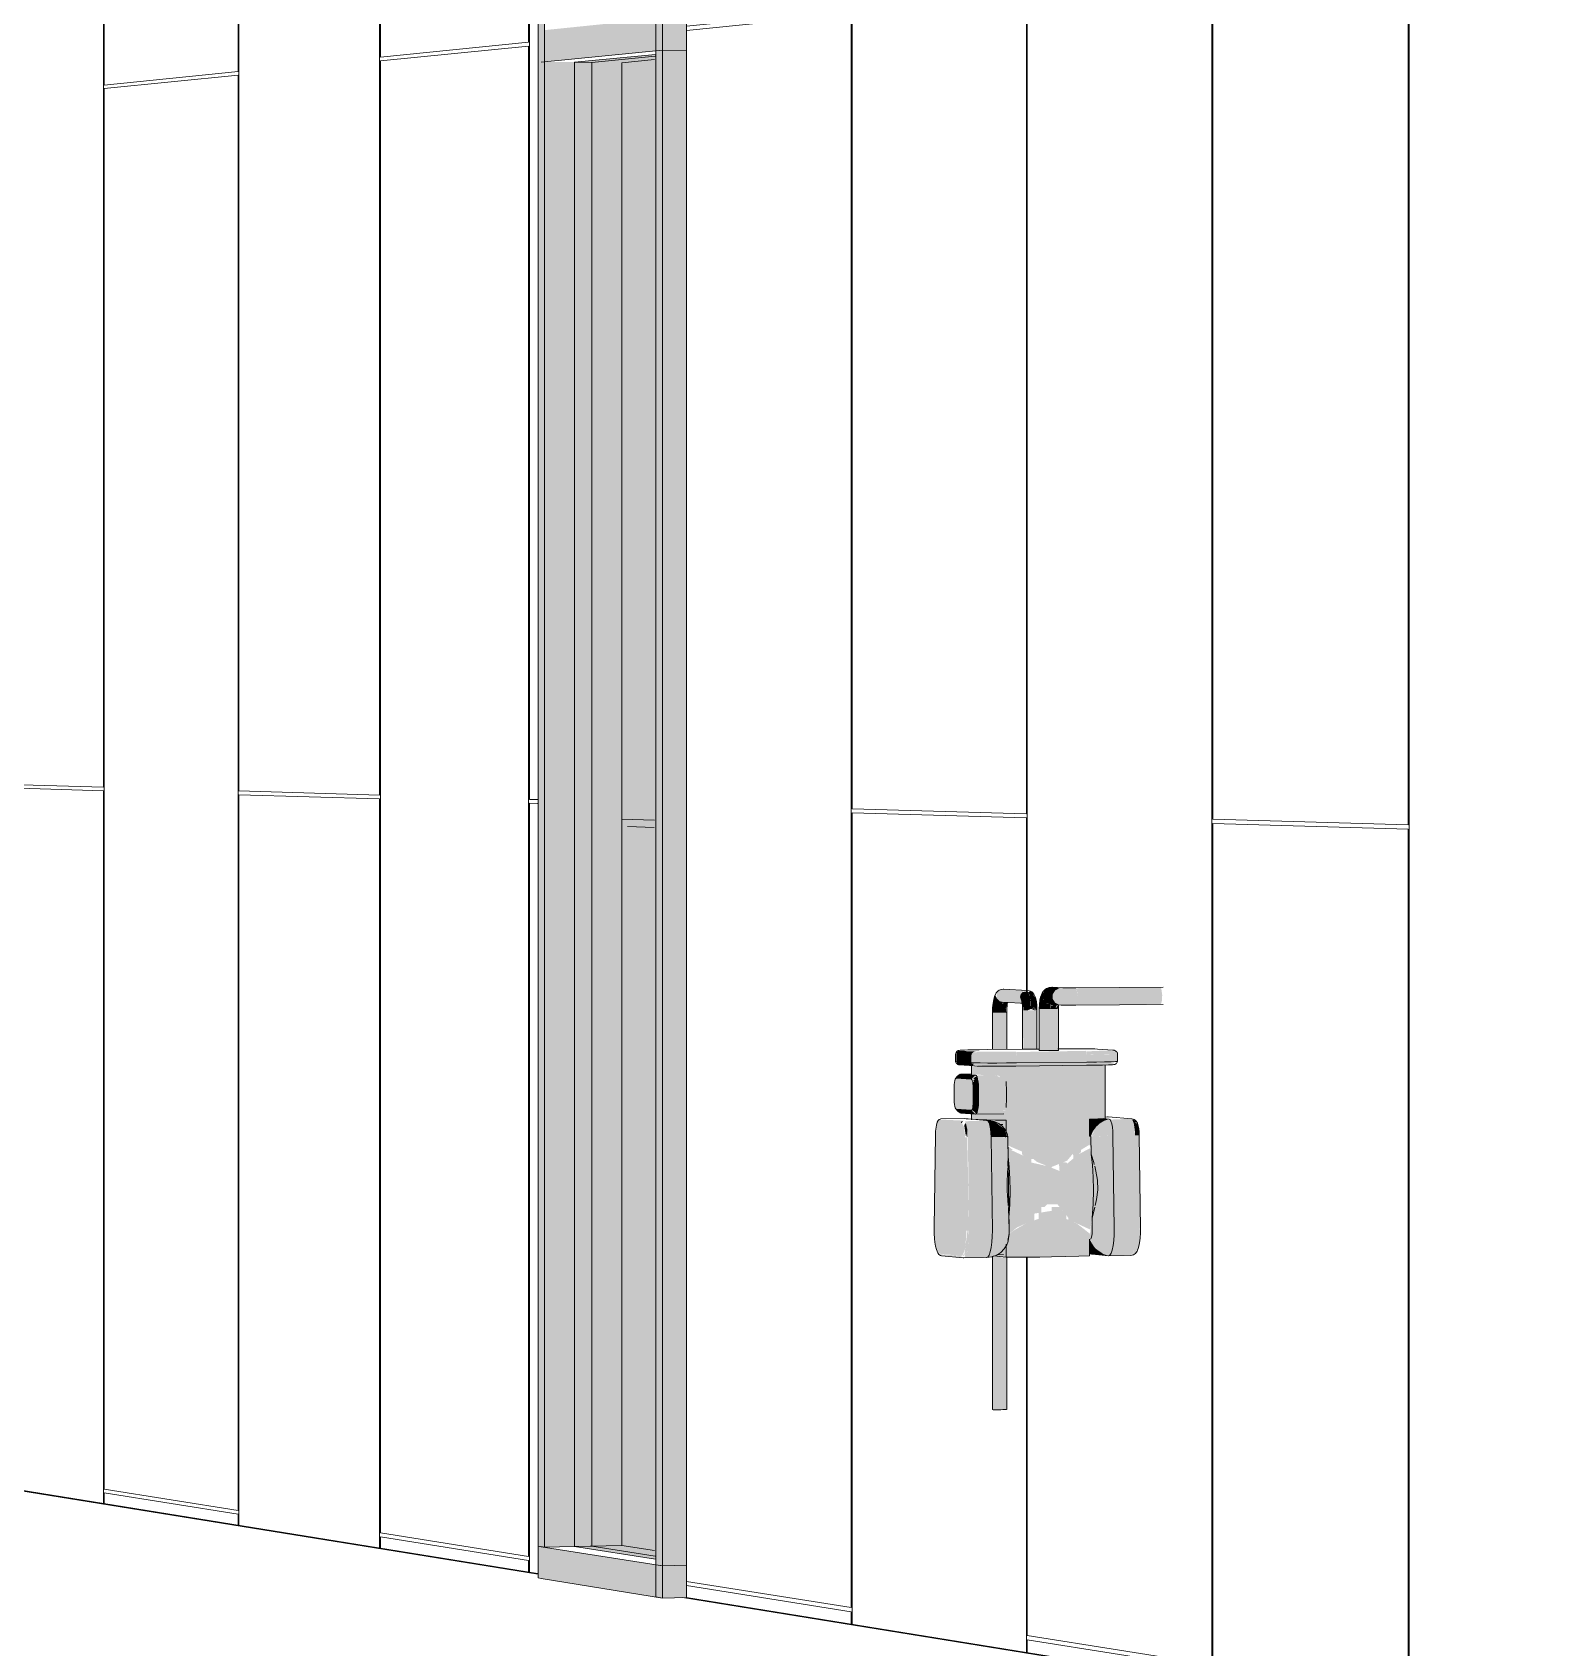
# Model space of a CAD drawing. Header units: inches. Extents: x -2804 to 58974, y -36095 to 66.
# Drawn here: x -2804.2335 to -2804.1557, y 59.9476 to 60.0308 of the extents above; entities that cross this region are included whole.
import ezdxf

# ---------------------------------------------------------------- set-up
doc = ezdxf.new("R2010")
doc.units = ezdxf.units.IN
doc.header["$MEASUREMENT"] = 0
for name, color, linetype, lineweight in [('A-GLAZ-CURT', 52, 'Continuous', 9), ('A-GLAZ-CWMG', 51, 'Continuous', 9), ('A-WALL-PATT', 111, 'Continuous', 13), ('L-SITE-WALL', 31, 'Continuous', 13), ('P-SANR-FIXT', 6, 'Continuous', 9), ('S-BEAM', 12, 'Continuous', 9)]:
    doc.layers.add(name, color=color, linetype=linetype, lineweight=lineweight)

# ---------------------------------------------------------------- blocks, each defined once
blk = doc.blocks.new('FP_2-Entrance - Xcel')
at = {"layer": 'A-WALL-PATT', "lineweight": 9}
for p, q in [((-2804.162566, 59.990003), (-2804.162566, 60.078115)), ((-2804.162512, 60.034878), (-2804.162512, 60.078127)), ((-2804.17269, 60.033853), (-2804.17269, 60.075831)), ((-2804.17264, 59.990294), (-2804.17264, 60.075842)), ((-2804.18224, 59.990571), (-2804.18224, 60.073676)), ((-2804.182192, 60.032896), (-2804.182192, 60.073687)), ((-2804.191261, 60.031982), (-2804.191261, 60.07164)), ((-2804.191216, 59.99083), (-2804.191216, 60.071651)), ((-2804.155689, 60.035565), (-2804.162512, 60.034878)), ((-2804.155689, 60.035328), (-2804.162512, 60.034646)), ((-2804.162512, 59.945125), (-2804.162512, 60.034646)), ((-2804.17269, 60.033853), (-2804.182192, 60.032896)), ((-2804.17269, 60.033627), (-2804.182192, 60.032677)), ((-2804.17269, 59.946738), (-2804.17269, 60.033627)), ((-2804.182192, 59.98142), (-2804.182192, 60.032677)), ((-2804.191261, 60.031982), (-2804.199755, 60.031127)), ((-2804.191261, 60.031769), (-2804.199755, 60.030919)), ((-2804.191261, 59.949681), (-2804.191261, 60.031769)), ((-2804.18224, 59.990571), (-2804.191216, 59.99083)), ((-2804.191216, 59.990617), (-2804.18224, 59.990352)), ((-2804.191216, 59.949461), (-2804.191216, 59.990617)), ((-2804.18224, 59.98141), (-2804.18224, 59.990352)), ((-2804.162566, 59.990003), (-2804.17264, 59.990294)), ((-2804.17264, 59.990068), (-2804.162566, 59.989771)), ((-2804.17264, 59.946504), (-2804.17264, 59.990068)), ((-2804.162566, 59.944901), (-2804.162566, 59.989771)), ((-2804.18224, 59.948032), (-2804.18224, 59.967728)), ((-2804.182192, 59.948244), (-2804.182192, 59.967729)), ((-2804.199755, 59.951027), (-2804.191261, 59.949681)), ((-2804.199755, 59.95082), (-2804.191261, 59.949468)), ((-2804.191261, 59.948828), (-2804.191261, 59.949468)), ((-2804.191216, 59.948821), (-2804.191216, 59.949461)), ((-2804.182192, 59.948244), (-2804.17269, 59.946738)), ((-2804.18224, 59.947374), (-2804.18224, 59.948032)), ((-2804.17269, 59.946512), (-2804.182192, 59.948025)), ((-2804.182192, 59.947367), (-2804.182192, 59.948025)), ((-2804.17269, 59.945835), (-2804.17269, 59.946512)), ((-2804.17264, 59.945827), (-2804.17264, 59.946504)), ((-2804.162566, 59.944204), (-2804.162566, 59.944901)), ((-2804.162512, 59.945125), (-2804.155689, 59.944044)), ((-2804.162512, 59.944892), (-2804.155689, 59.943807)), ((-2804.162512, 59.944195), (-2804.162512, 59.944892))]:
    blk.add_line(p, q, dxfattribs=at)
blk = doc.blocks.new('FP_23-Entrance - Xcel')
at = {"layer": 'A-WALL-PATT', "lineweight": 9}
for p, q in [((-2804.207887, 60.030308), (-2804.207887, 60.067889)), ((-2804.207847, 59.991311), (-2804.207847, 60.067898)), ((-2804.215564, 59.991534), (-2804.215564, 60.066157)), ((-2804.215525, 60.029538), (-2804.215525, 60.066165)), ((-2804.222859, 60.028799), (-2804.222859, 60.064511)), ((-2804.222822, 59.991743), (-2804.222822, 60.064519)), ((-2804.2298, 59.991945), (-2804.2298, 60.062945)), ((-2804.229764, 60.028104), (-2804.229764, 60.062953)), ((-2804.207887, 60.030308), (-2804.215525, 60.029538)), ((-2804.207887, 60.030105), (-2804.215525, 60.029341)), ((-2804.207887, 59.952316), (-2804.207887, 60.030105)), ((-2804.215525, 59.953527), (-2804.215525, 60.029341)), ((-2804.222859, 60.028799), (-2804.229764, 60.028104)), ((-2804.222859, 60.028607), (-2804.229764, 60.027917)), ((-2804.222859, 59.954689), (-2804.222859, 60.028607)), ((-2804.229764, 59.955783), (-2804.229764, 60.027917)), ((-2804.2298, 59.991945), (-2804.236378, 59.992135)), ((-2804.236378, 59.991952), (-2804.2298, 59.991757)), ((-2804.2298, 59.955601), (-2804.2298, 59.991757)), ((-2804.215564, 59.991534), (-2804.222822, 59.991743)), ((-2804.222822, 59.991551), (-2804.215564, 59.991337)), ((-2804.222822, 59.954491), (-2804.222822, 59.991551)), ((-2804.215564, 59.953336), (-2804.215564, 59.991337)), ((-2804.207422, 59.991298), (-2804.207847, 59.991311)), ((-2804.207847, 59.991109), (-2804.207422, 59.991096)), ((-2804.207847, 59.952108), (-2804.207847, 59.991109)), ((-2804.229764, 59.955783), (-2804.222859, 59.954689)), ((-2804.2298, 59.955039), (-2804.2298, 59.955601)), ((-2804.222859, 59.954497), (-2804.229764, 59.955596)), ((-2804.229764, 59.955034), (-2804.229764, 59.955596)), ((-2804.222859, 59.953921), (-2804.222859, 59.954497)), ((-2804.222822, 59.953915), (-2804.222822, 59.954491)), ((-2804.215564, 59.952745), (-2804.215564, 59.953336)), ((-2804.215525, 59.953527), (-2804.207887, 59.952316)), ((-2804.215525, 59.95333), (-2804.207887, 59.952114)), ((-2804.215525, 59.952739), (-2804.215525, 59.95333)), ((-2804.207887, 59.951508), (-2804.207887, 59.952114)), ((-2804.207847, 59.951501), (-2804.207847, 59.952108))]:
    blk.add_line(p, q, dxfattribs=at)

msp = doc.modelspace()

# ---------------------------------------------------------------- hatches: boundary and pattern name
at = {"layer": 'A-GLAZ-CURT', "transparency": 33554458}
msp.add_hatch(color=256, dxfattribs=at).paths.add_polyline_path([(-2804.201356, 59.952176), (-2804.201356, 60.029684), (-2804.205517, 60.029282), (-2804.205517, 59.952824), (-2804.205469, 59.952816)], flags=0)
at = {"layer": 'A-GLAZ-CWMG', "lineweight": 5}
for points in [[(-2804.201327, 60.03069), (-2804.200984, 60.030724), (-2804.200984, 60.070997), (-2804.201327, 60.070918), (-2804.201327, 60.033231)], [(-2804.199756, 60.030707), (-2804.199756, 60.069724), (-2804.198162, 60.070094), (-2804.198162, 60.070906), (-2804.200984, 60.070997), (-2804.200984, 60.030724), (-2804.199842, 60.030708)], [(-2804.207401, 60.030083), (-2804.207071, 60.030116), (-2804.207071, 60.067965), (-2804.207401, 60.067891), (-2804.207401, 60.033237)], [(-2804.207236, 60.029286), (-2804.200984, 60.029894), (-2804.200984, 60.031554), (-2804.207236, 60.030913)], [(-2804.200984, 59.950177), (-2804.200984, 60.030724), (-2804.201327, 60.03069), (-2804.201327, 59.950233)], [(-2804.200984, 59.950177), (-2804.199756, 59.950205), (-2804.199756, 60.030707), (-2804.200984, 60.030724), (-2804.200984, 59.980256)], [(-2804.207071, 59.952791), (-2804.207071, 60.030116), (-2804.207401, 60.030083), (-2804.207401, 59.952842)], [(-2804.200984, 59.951838), (-2804.200984, 60.029894), (-2804.201327, 60.02986), (-2804.201327, 59.951892)], [(-2804.200984, 59.951838), (-2804.199756, 59.951865), (-2804.199756, 60.029877), (-2804.200984, 60.029894), (-2804.200984, 59.980256)], [(-2804.207071, 59.952791), (-2804.205517, 59.952824), (-2804.205517, 60.029282), (-2804.207071, 60.029286), (-2804.207071, 59.952817)], [(-2804.205517, 59.952824), (-2804.203078, 59.952876), (-2804.203078, 60.029249), (-2804.205517, 60.029282), (-2804.205517, 59.980253)], [(-2804.207236, 59.951189), (-2804.207236, 59.952816), (-2804.207401, 59.952842), (-2804.207401, 59.951216)], [(-2804.200984, 59.950177), (-2804.200984, 59.951838), (-2804.207236, 59.952816), (-2804.207236, 59.951189)]]:
    msp.add_hatch(color=256, dxfattribs=at).paths.add_polyline_path(points, flags=0)
at = {"layer": 'A-GLAZ-CWMG'}
for points in [[(-2804.199756, 60.029877), (-2804.199756, 60.031537), (-2804.200984, 60.031554), (-2804.200984, 60.029894), (-2804.200919, 60.029893)], [(-2804.200984, 59.950177), (-2804.199756, 59.950205), (-2804.199756, 59.951865), (-2804.200984, 59.951838)]]:
    msp.add_hatch(color=256, dxfattribs=at).paths.add_polyline_path(points, flags=0)
at = {"layer": 'P-SANR-FIXT', "lineweight": 5}
for points in [[(-2804.182467, 59.980815), (-2804.182525, 59.98096), (-2804.182573, 59.981127), (-2804.182525, 59.981295), (-2804.182393, 59.981418), (-2804.182212, 59.981465), (-2804.183523, 59.981522), (-2804.183685, 59.981434), (-2804.183778, 59.981284), (-2804.183778, 59.981111), (-2804.183685, 59.980962), (-2804.183523, 59.980878), (-2804.182474, 59.980816)], [(-2804.180539, 59.980722), (-2804.180756, 59.980836), (-2804.180882, 59.981036), (-2804.180882, 59.981268), (-2804.180756, 59.98147), (-2804.180539, 59.981588), (-2804.180414, 59.981605), (-2804.18106, 59.981618), (-2804.181277, 59.9815), (-2804.181402, 59.981298), (-2804.181402, 59.981066), (-2804.181277, 59.980866), (-2804.18106, 59.980752)], [(-2804.180155, 59.980704), (-2804.179676, 59.980719), (-2804.179631, 59.980833), (-2804.179602, 59.981149), (-2804.179652, 59.98154), (-2804.179676, 59.981586), (-2804.179701, 59.981603), (-2804.180539, 59.981588), (-2804.180756, 59.98147), (-2804.180882, 59.981268), (-2804.180882, 59.981036), (-2804.180756, 59.980836), (-2804.180539, 59.980722), (-2804.180284, 59.980706)], [(-2804.179701, 59.980705), (-2804.175305, 59.980775), (-2804.175263, 59.980907), (-2804.175241, 59.981231), (-2804.17529, 59.981577), (-2804.17534, 59.98164), (-2804.179676, 59.981586), (-2804.179631, 59.981468), (-2804.179602, 59.981149), (-2804.179652, 59.980763), (-2804.179676, 59.980719)], [(-2804.183552, 59.980319), (-2804.183276, 59.980324), (-2804.183301, 59.980542), (-2804.183244, 59.980693), (-2804.183239, 59.980838), (-2804.183232, 59.98086), (-2804.183419, 59.980838), (-2804.183516, 59.980709), (-2804.183551, 59.98032)], [(-2804.182182, 59.980447), (-2804.181996, 59.980519), (-2804.182061, 59.981138), (-2804.18215, 59.981385), (-2804.182181, 59.981425), (-2804.182439, 59.981385), (-2804.182535, 59.981271), (-2804.182573, 59.981127), (-2804.182508, 59.980939), (-2804.182469, 59.980857), (-2804.182427, 59.980708), (-2804.182395, 59.980577), (-2804.182395, 59.980448), (-2804.182269, 59.980447)], [(-2804.181239, 59.980516), (-2804.180984, 59.980518), (-2804.180984, 59.980743), (-2804.181177, 59.980796), (-2804.181362, 59.980976), (-2804.181402, 59.981066), (-2804.181403, 59.981298), (-2804.18142, 59.981346), (-2804.181507, 59.981136), (-2804.181534, 59.980872), (-2804.181566, 59.980519), (-2804.181283, 59.980516)], [(-2804.182182, 59.978437), (-2804.181992, 59.978438), (-2804.181992, 59.980448), (-2804.182433, 59.98045), (-2804.182395, 59.978438), (-2804.182269, 59.978437)], [(-2804.181992, 59.978438), (-2804.181697, 59.978445), (-2804.181715, 59.980453), (-2804.181992, 59.980448), (-2804.181992, 59.978452)], [(-2804.181239, 59.97837), (-2804.180984, 59.978372), (-2804.180984, 59.980517), (-2804.181575, 59.98052), (-2804.181566, 59.978374), (-2804.181355, 59.97837)], [(-2804.180984, 59.978372), (-2804.180591, 59.978381), (-2804.180615, 59.980524), (-2804.180984, 59.980517)], [(-2804.185077, 59.97812), (-2804.185046, 59.978224), (-2804.184964, 59.978301), (-2804.184851, 59.97833), (-2804.185742, 59.978353), (-2804.185824, 59.978276), (-2804.185854, 59.978172)], [(-2804.185077, 59.977745), (-2804.185077, 59.97812), (-2804.185854, 59.978172), (-2804.185854, 59.977798)], [(-2804.183769, 59.978106), (-2804.182747, 59.978113), (-2804.182781, 59.978316), (-2804.183247, 59.978321), (-2804.184909, 59.978323), (-2804.184783, 59.978263), (-2804.184964, 59.978301), (-2804.185046, 59.978224), (-2804.185077, 59.97812), (-2804.184232, 59.978107)], [(-2804.183769, 59.977731), (-2804.182747, 59.977738), (-2804.182747, 59.978113), (-2804.185077, 59.97812), (-2804.185077, 59.977745), (-2804.184232, 59.977732)], [(-2804.182747, 59.978113), (-2804.179119, 59.978149), (-2804.179165, 59.97836), (-2804.18277, 59.978295), (-2804.182748, 59.978167)], [(-2804.182747, 59.977738), (-2804.179119, 59.977775), (-2804.179119, 59.978149), (-2804.182747, 59.978113)], [(-2804.179119, 59.977775), (-2804.17755, 59.977813), (-2804.17755, 59.978187), (-2804.178207, 59.978162), (-2804.179119, 59.978149)], [(-2804.184921, 59.977584), (-2804.185023, 59.977645), (-2804.185077, 59.977745), (-2804.185854, 59.977798), (-2804.1858, 59.977699), (-2804.185699, 59.977638), (-2804.184942, 59.977586)], [(-2804.183718, 59.977572), (-2804.182767, 59.977602), (-2804.182747, 59.977738), (-2804.185057, 59.977692), (-2804.184928, 59.977677), (-2804.185023, 59.977645), (-2804.184145, 59.977572)], [(-2804.182778, 59.977578), (-2804.17914, 59.977639), (-2804.179119, 59.977775), (-2804.182747, 59.977738), (-2804.182767, 59.977602)], [(-2804.179151, 59.977615), (-2804.177796, 59.977643), (-2804.177672, 59.977704), (-2804.177799, 59.9777), (-2804.177647, 59.977805), (-2804.179123, 59.977722), (-2804.17914, 59.977639)], [(-2804.18508, 59.975296), (-2804.185029, 59.975355), (-2804.184978, 59.975755), (-2804.184992, 59.976662), (-2804.18508, 59.976902), (-2804.185858, 59.976957), (-2804.185908, 59.976899), (-2804.185958, 59.976499), (-2804.185929, 59.975497), (-2804.185858, 59.975355)], [(-2804.18508, 59.976902), (-2804.184857, 59.97711), (-2804.185635, 59.977165), (-2804.185858, 59.976957)], [(-2804.184711, 59.976427), (-2804.184754, 59.976906), (-2804.184784, 59.977015), (-2804.18488, 59.977006), (-2804.184965, 59.976939), (-2804.184902, 59.97689), (-2804.184971, 59.976841), (-2804.184931, 59.976755), (-2804.185008, 59.97676), (-2804.184978, 59.976428), (-2804.184853, 59.976427)], [(-2804.184711, 59.976427), (-2804.183269, 59.976443), (-2804.183312, 59.976921), (-2804.183434, 59.97692), (-2804.183763, 59.977076), (-2804.183956, 59.977109), (-2804.184305, 59.977116), (-2804.18482, 59.977084), (-2804.184754, 59.976906), (-2804.184716, 59.976601)], [(-2804.18482, 59.975113), (-2804.184754, 59.975282), (-2804.184711, 59.975754), (-2804.184978, 59.975755), (-2804.185029, 59.975355), (-2804.185054, 59.97531), (-2804.184931, 59.975225)], [(-2804.184711, 59.975754), (-2804.184711, 59.976427), (-2804.184978, 59.976428), (-2804.184978, 59.975755), (-2804.184853, 59.975754)], [(-2804.184857, 59.975093), (-2804.183806, 59.975124), (-2804.183599, 59.975191), (-2804.183438, 59.975288), (-2804.183312, 59.975298), (-2804.183269, 59.97577), (-2804.184711, 59.975754), (-2804.184754, 59.975282), (-2804.18482, 59.975113)], [(-2804.184711, 59.975754), (-2804.183269, 59.97577), (-2804.183269, 59.976443), (-2804.184711, 59.976427)], [(-2804.185566, 59.974655), (-2804.185532, 59.97473), (-2804.185452, 59.974762), (-2804.186721, 59.974823), (-2804.186754, 59.974748)], [(-2804.184857, 59.975093), (-2804.18508, 59.975296), (-2804.185858, 59.975355), (-2804.185635, 59.975153), (-2804.184969, 59.975101)], [(-2804.178984, 59.973967), (-2804.17887, 59.974279), (-2804.17863, 59.974609), (-2804.178397, 59.974807), (-2804.17836, 59.974867), (-2804.178997, 59.974841), (-2804.178986, 59.974257)], [(-2804.17892, 59.973962), (-2804.178822, 59.974205), (-2804.178627, 59.974465), (-2804.178473, 59.97461), (-2804.178238, 59.974753), (-2804.177977, 59.974848), (-2804.178562, 59.974856), (-2804.178996, 59.974811), (-2804.178959, 59.973965)], [(-2804.177779, 59.973994), (-2804.176641, 59.974008), (-2804.176703, 59.974608), (-2804.17679, 59.974829), (-2804.176839, 59.974861), (-2804.177928, 59.974816), (-2804.177841, 59.974595), (-2804.177788, 59.974215)], [(-2804.176441, 59.974005), (-2804.176479, 59.974467), (-2804.176537, 59.974608), (-2804.176633, 59.974671), (-2804.176548, 59.974673), (-2804.176616, 59.974761), (-2804.17679, 59.974829), (-2804.176703, 59.974608), (-2804.17665, 59.974229), (-2804.176641, 59.974008), (-2804.176471, 59.974007)], [(-2804.185597, 59.967798), (-2804.185535, 59.967825), (-2804.185423, 59.968073), (-2804.18538, 59.968279), (-2804.185328, 59.969091), (-2804.185394, 59.973899), (-2804.185448, 59.974431), (-2804.185566, 59.974655), (-2804.186754, 59.974748), (-2804.186836, 59.974657), (-2804.186924, 59.974023), (-2804.186969, 59.968685), (-2804.186895, 59.968218), (-2804.186723, 59.96791)], [(-2804.185345, 59.973903), (-2804.185333, 59.974088), (-2804.185288, 59.973905), (-2804.185287, 59.974332), (-2804.185358, 59.974643), (-2804.185444, 59.974541), (-2804.185378, 59.974084)], [(-2804.185257, 59.973905), (-2804.184061, 59.97392), (-2804.184122, 59.974522), (-2804.184207, 59.974743), (-2804.184301, 59.974775), (-2804.185403, 59.97473), (-2804.185318, 59.974508), (-2804.185266, 59.974127)], [(-2804.183292, 59.973911), (-2804.18325, 59.973972), (-2804.18326, 59.974053), (-2804.183341, 59.974216), (-2804.183256, 59.974146), (-2804.183407, 59.974361), (-2804.183855, 59.9747), (-2804.184044, 59.974747), (-2804.184207, 59.974743), (-2804.184122, 59.974522), (-2804.18407, 59.974141), (-2804.184061, 59.97392), (-2804.183423, 59.973917)], [(-2804.178848, 59.969152), (-2804.177711, 59.969203), (-2804.177779, 59.973994), (-2804.178916, 59.973943), (-2804.17889, 59.972919), (-2804.178796, 59.971763), (-2804.178805, 59.970439), (-2804.178853, 59.969464)], [(-2804.177711, 59.969203), (-2804.176573, 59.969219), (-2804.176641, 59.974008), (-2804.177779, 59.973994), (-2804.177727, 59.970312)], [(-2804.17636, 59.969215), (-2804.176441, 59.974005), (-2804.176641, 59.974008), (-2804.176573, 59.969219), (-2804.176373, 59.969217)], [(-2804.185328, 59.969091), (-2804.185191, 59.969097), (-2804.185288, 59.973905), (-2804.185394, 59.973899), (-2804.185345, 59.970313)], [(-2804.185191, 59.969097), (-2804.183994, 59.969114), (-2804.184061, 59.97392), (-2804.185257, 59.973905), (-2804.185208, 59.970313)], [(-2804.183134, 59.969093), (-2804.183217, 59.973903), (-2804.183602, 59.97392), (-2804.184061, 59.97392), (-2804.183994, 59.969114), (-2804.183143, 59.969098)], [(-2804.183144, 59.969767), (-2804.183191, 59.972505), (-2804.183233, 59.971146), (-2804.18316, 59.970209)], [(-2804.183144, 59.969767), (-2804.183078, 59.971148), (-2804.183144, 59.972513), (-2804.183182, 59.972504), (-2804.183145, 59.969866)], [(-2804.178857, 59.969758), (-2804.178625, 59.97071), (-2804.178565, 59.971207), (-2804.178625, 59.971989), (-2804.178654, 59.972165), (-2804.17889, 59.972919), (-2804.178796, 59.971763), (-2804.178805, 59.970439), (-2804.178856, 59.969766)], [(-2804.183186, 59.968894), (-2804.183134, 59.968929), (-2804.182735, 59.969254), (-2804.182231, 59.969488), (-2804.181838, 59.969494), (-2804.181837, 59.969976), (-2804.181463, 59.970036), (-2804.181462, 59.970312), (-2804.181304, 59.970312), (-2804.181176, 59.970449), (-2804.180638, 59.970452), (-2804.18038, 59.970136), (-2804.180353, 59.969761), (-2804.180179, 59.96976), (-2804.180177, 59.9699), (-2804.180086, 59.96976), (-2804.180086, 59.969518), (-2804.179751, 59.969523), (-2804.178949, 59.969152), (-2804.178857, 59.969758), (-2804.178784, 59.971204), (-2804.183078, 59.971148), (-2804.18316, 59.969056)], [(-2804.185483, 59.967694), (-2804.184219, 59.967741), (-2804.184098, 59.96801), (-2804.184017, 59.968503), (-2804.183994, 59.969114), (-2804.185191, 59.969097), (-2804.185214, 59.968485), (-2804.185294, 59.967992), (-2804.185415, 59.967724)], [(-2804.184219, 59.967741), (-2804.184036, 59.967751), (-2804.183642, 59.967912), (-2804.183419, 59.968121), (-2804.183283, 59.968395), (-2804.18319, 59.968571), (-2804.183215, 59.968627), (-2804.183149, 59.968844), (-2804.183185, 59.968873), (-2804.18315, 59.969102), (-2804.183752, 59.969117), (-2804.183994, 59.969114), (-2804.184017, 59.968503), (-2804.184098, 59.96801), (-2804.184155, 59.967843)], [(-2804.178009, 59.967804), (-2804.17794, 59.967834), (-2804.177817, 59.968101), (-2804.177735, 59.968593), (-2804.177711, 59.969203), (-2804.178848, 59.969152), (-2804.178885, 59.968769), (-2804.178928, 59.968675), (-2804.178853, 59.968424), (-2804.178628, 59.968141), (-2804.178504, 59.968029), (-2804.17827, 59.967892)], [(-2804.178009, 59.967804), (-2804.176802, 59.967851), (-2804.176679, 59.968118), (-2804.176596, 59.968609), (-2804.176573, 59.969219), (-2804.177711, 59.969203), (-2804.177735, 59.968593), (-2804.177817, 59.968101), (-2804.17794, 59.967834)], [(-2804.176802, 59.967851), (-2804.176677, 59.967878), (-2804.176601, 59.967951), (-2804.176577, 59.968069), (-2804.176487, 59.968153), (-2804.176481, 59.968275), (-2804.176434, 59.968336), (-2804.17637, 59.96895), (-2804.176404, 59.969219), (-2804.176573, 59.969219), (-2804.176596, 59.968609), (-2804.176679, 59.968118), (-2804.176737, 59.967951)], [(-2804.178009, 59.967804), (-2804.17827, 59.967892), (-2804.178628, 59.968141), (-2804.178702, 59.968209), (-2804.178853, 59.968424), (-2804.178984, 59.96866), (-2804.179001, 59.967901), (-2804.178638, 59.967865)], [(-2804.178285, 59.967831), (-2804.178544, 59.967972), (-2804.178711, 59.968129), (-2804.17887, 59.968363), (-2804.178984, 59.968668), (-2804.178999, 59.967918), (-2804.178638, 59.967865)], [(-2804.178774, 59.967954), (-2804.17893, 59.96819), (-2804.178987, 59.968343), (-2804.178988, 59.967975)], [(-2804.185512, 59.967697), (-2804.185593, 59.967771), (-2804.185597, 59.967798), (-2804.186719, 59.967883), (-2804.186666, 59.96782), (-2804.186639, 59.96781)]]:
    msp.add_hatch(color=256, dxfattribs=at).paths.add_polyline_path(points, flags=0)
h = msp.add_hatch(color=256, dxfattribs=at)
h.paths.add_polyline_path([(-2804.183741, 59.980318), (-2804.183551, 59.98032), (-2804.18347, 59.980793), (-2804.183456, 59.980873), (-2804.183617, 59.980914), (-2804.183841, 59.980971), (-2804.183848, 59.981238), (-2804.18393, 59.980996), (-2804.183941, 59.980793), (-2804.183969, 59.980661), (-2804.183953, 59.980319), (-2804.183828, 59.980318)], flags=0)
h.paths.add_polyline_path([(-2804.183611, 59.98091), (-2804.183747, 59.98104), (-2804.183834, 59.981197), (-2804.183841, 59.980971), (-2804.183685, 59.98093)], flags=0)
h = msp.add_hatch(color=256, dxfattribs=at)
h.paths.add_polyline_path([(-2804.181821, 59.98045), (-2804.181757, 59.980451), (-2804.182, 59.98059), (-2804.181996, 59.980519)], flags=0)
h.paths.add_polyline_path([(-2804.181715, 59.980453), (-2804.182008, 59.980733), (-2804.182, 59.98059)], flags=0)
h.paths.add_polyline_path([(-2804.181704, 59.980455), (-2804.18176, 59.981025), (-2804.181919, 59.981324), (-2804.182031, 59.981421), (-2804.18215, 59.981385), (-2804.182082, 59.981231), (-2804.181992, 59.980718), (-2804.181716, 59.980466)], flags=0)
h = msp.add_hatch(color=256, dxfattribs=at)
h.paths.add_polyline_path([(-2804.180756, 59.98052), (-2804.180615, 59.980524), (-2804.180612, 59.980705), (-2804.180657, 59.980647)], flags=0)
h.paths.add_polyline_path([(-2804.180984, 59.980517), (-2804.180756, 59.98052), (-2804.180659, 59.980728), (-2804.180952, 59.980706), (-2804.18097, 59.980674), (-2804.180984, 59.980518)], flags=0)
h = msp.add_hatch(color=256, dxfattribs=at)
h.paths.add_polyline_path([(-2804.183741, 59.959875), (-2804.183552, 59.959877), (-2804.183552, 59.967751), (-2804.183991, 59.96778), (-2804.183953, 59.959878), (-2804.183828, 59.959875)], flags=0)
h.paths.add_polyline_path([(-2804.183991, 59.978424), (-2804.183552, 59.978457), (-2804.183552, 59.980319), (-2804.183991, 59.980321), (-2804.183991, 59.97843)], flags=0)
h = msp.add_hatch(color=256, dxfattribs=at)
h.paths.add_polyline_path([(-2804.183552, 59.959877), (-2804.183258, 59.95989), (-2804.183276, 59.967729), (-2804.183552, 59.967729), (-2804.183552, 59.963321)], flags=0)
h.paths.add_polyline_path([(-2804.183552, 59.978429), (-2804.183258, 59.978457), (-2804.183276, 59.980324), (-2804.183552, 59.980319), (-2804.183552, 59.978443)], flags=0)
h = msp.add_hatch(color=256, dxfattribs=at)
h.paths.add_polyline_path([(-2804.177662, 59.97833), (-2804.17767, 59.978371), (-2804.177864, 59.978386)], flags=0)
h.paths.add_polyline_path([(-2804.179119, 59.978149), (-2804.17755, 59.978187), (-2804.177662, 59.97833), (-2804.178062, 59.978379), (-2804.179142, 59.978331), (-2804.179121, 59.978203)], flags=0)
h = msp.add_hatch(color=256, dxfattribs=at)
h.paths.add_polyline_path([(-2804.18329, 59.967731), (-2804.180938, 59.967748), (-2804.180938, 59.970119), (-2804.18161, 59.970012), (-2804.1816, 59.96971), (-2804.182248, 59.96948), (-2804.182913, 59.969093), (-2804.183189, 59.968873), (-2804.183154, 59.968837), (-2804.183219, 59.968627), (-2804.183192, 59.968571), (-2804.18329, 59.968331), (-2804.18329, 59.968121)], flags=0)
h.paths.add_polyline_path([(-2804.180938, 59.9721), (-2804.180938, 59.977597), (-2804.184837, 59.977587), (-2804.185071, 59.977584), (-2804.185055, 59.977151), (-2804.18479, 59.977132), (-2804.183684, 59.977083), (-2804.183594, 59.977015), (-2804.183604, 59.976921), (-2804.183309, 59.976906), (-2804.183269, 59.976427), (-2804.183291, 59.975419), (-2804.183332, 59.975282), (-2804.183448, 59.975282), (-2804.183622, 59.975177), (-2804.183832, 59.975177), (-2804.183869, 59.975113), (-2804.185059, 59.975092), (-2804.185025, 59.974822), (-2804.184283, 59.9748), (-2804.18329, 59.974793), (-2804.183252, 59.973906), (-2804.183202, 59.973893), (-2804.183197, 59.973484), (-2804.182465, 59.973173), (-2804.182455, 59.973003), (-2804.181991, 59.972687), (-2804.181988, 59.972794), (-2804.181873, 59.972782), (-2804.181688, 59.972635), (-2804.181252, 59.972462), (-2804.181272, 59.97214)], flags=0)
h.paths.add_polyline_path([(-2804.184863, 59.975093), (-2804.184842, 59.975129), (-2804.18506, 59.975296), (-2804.185023, 59.975225), (-2804.184888, 59.975112)], flags=0)
h.paths.add_polyline_path([(-2804.185039, 59.975354), (-2804.184959, 59.975354), (-2804.184992, 59.975505), (-2804.184999, 59.975545), (-2804.185022, 59.97545)], flags=0)
h.paths.add_polyline_path([(-2804.185001, 59.976662), (-2804.184979, 59.976757), (-2804.184943, 59.976764), (-2804.184972, 59.976845), (-2804.184925, 59.976902), (-2804.184948, 59.976958), (-2804.184825, 59.977011), (-2804.184798, 59.97703), (-2804.184876, 59.977099), (-2804.185068, 59.976902), (-2804.185025, 59.976728), (-2804.185002, 59.976665)], flags=0)
h = msp.add_hatch(color=256, dxfattribs=at)
h.paths.add_polyline_path([(-2804.180938, 59.967748), (-2804.178984, 59.967793), (-2804.178984, 59.968952), (-2804.179634, 59.969462), (-2804.18018, 59.969699), (-2804.180179, 59.969797), (-2804.18036, 59.969858), (-2804.180394, 59.970312), (-2804.180938, 59.970312)], flags=0)
h.paths.add_polyline_path([(-2804.178854, 59.968424), (-2804.178907, 59.96871), (-2804.178921, 59.968589), (-2804.178868, 59.968457)], flags=0)
h.paths.add_polyline_path([(-2804.180938, 59.972378), (-2804.180144, 59.972701), (-2804.179834, 59.97307), (-2804.17982, 59.972816), (-2804.179431, 59.973139), (-2804.179429, 59.973256), (-2804.178984, 59.973528), (-2804.178984, 59.974842), (-2804.178187, 59.974883), (-2804.17819, 59.97763), (-2804.180938, 59.977577), (-2804.180938, 59.973806)], flags=0)
h.paths.add_polyline_path([(-2804.178917, 59.973943), (-2804.178851, 59.973981), (-2804.178851, 59.974026), (-2804.178917, 59.973969), (-2804.178917, 59.973944)], flags=0)
h = msp.add_hatch(color=256, dxfattribs=at)
h.paths.add_polyline_path([(-2804.18329, 59.967731), (-2804.183329, 59.968269), (-2804.183543, 59.96801), (-2804.183766, 59.967861), (-2804.183854, 59.967787), (-2804.183394, 59.967742)], flags=0)
h.paths.add_polyline_path([(-2804.18329, 59.974106), (-2804.18329, 59.974172), (-2804.183309, 59.974144)], flags=0)
h.paths.add_polyline_path([(-2804.18329, 59.974191), (-2804.18329, 59.974793), (-2804.184233, 59.974755), (-2804.183612, 59.97456), (-2804.183355, 59.974281), (-2804.183307, 59.974216)], flags=0)
h = msp.add_hatch(color=256, dxfattribs=at)
h.paths.add_polyline_path([(-2804.178729, 59.974303), (-2804.178822, 59.974205), (-2804.178919, 59.973961)], flags=0)
h.paths.add_polyline_path([(-2804.178916, 59.973948), (-2804.177779, 59.973994), (-2804.177841, 59.974595), (-2804.177928, 59.974816), (-2804.177977, 59.974848), (-2804.178238, 59.974753), (-2804.178473, 59.97461), (-2804.178627, 59.974456), (-2804.17867, 59.974425), (-2804.17881, 59.97416), (-2804.178744, 59.974202), (-2804.178916, 59.973952), (-2804.178674, 59.974069)], flags=0)
h = msp.add_hatch(color=256, dxfattribs=at)
h.paths.add_polyline_path([(-2804.178952, 59.968665), (-2804.178869, 59.968846), (-2804.178848, 59.969152), (-2804.178857, 59.969687), (-2804.178984, 59.968812), (-2804.178984, 59.968668)], flags=0)
h.paths.add_polyline_path([(-2804.178906, 59.973225), (-2804.17892, 59.973962), (-2804.178984, 59.973967), (-2804.178984, 59.973528), (-2804.178909, 59.973239)], flags=0)
h = msp.add_hatch(color=256, dxfattribs=at)
h.paths.add_polyline_path([(-2804.183078, 59.971148), (-2804.178784, 59.971204), (-2804.178837, 59.972464), (-2804.178959, 59.973343), (-2804.179575, 59.97302), (-2804.180146, 59.972543), (-2804.180145, 59.972601), (-2804.180568, 59.972645), (-2804.180532, 59.972174), (-2804.180938, 59.972336), (-2804.180938, 59.9721), (-2804.181272, 59.97214), (-2804.181254, 59.97244), (-2804.181994, 59.972609), (-2804.181988, 59.972794), (-2804.182178, 59.972814), (-2804.182366, 59.972943), (-2804.183035, 59.973253), (-2804.182939, 59.97326), (-2804.183196, 59.973451), (-2804.183183, 59.972881), (-2804.183091, 59.971764)], flags=0)
h.paths.add_polyline_path([(-2804.178571, 59.97145), (-2804.178529, 59.971465), (-2804.178564, 59.971691), (-2804.178576, 59.971692)], flags=0)
h.paths.add_polyline_path([(-2804.178565, 59.971207), (-2804.178526, 59.971224), (-2804.178564, 59.971449), (-2804.178571, 59.97145)], flags=0)
h = msp.add_hatch(color=256, dxfattribs=at)
h.paths.add_polyline_path([(-2804.185526, 59.967769), (-2804.185459, 59.967806), (-2804.185476, 59.967919)], flags=0)
h.paths.add_polyline_path([(-2804.185422, 59.967773), (-2804.185351, 59.967825), (-2804.185248, 59.968216), (-2804.185195, 59.968784), (-2804.185221, 59.969097), (-2804.185279, 59.969095), (-2804.185423, 59.967951), (-2804.185459, 59.967806), (-2804.185377, 59.967908)], flags=0)
at = {"layer": 'S-BEAM', "lineweight": 5}
h = msp.add_hatch(color=256, dxfattribs=at)
h.paths.add_polyline_path([(-2803.993819, 59.988189), (-2803.993822, 59.988453), (-2804.003652, 59.988636), (-2804.00365, 59.988415), (-2803.994875, 59.988214)], flags=0)
h.paths.add_polyline_path([(-2804.201402, 59.99295), (-2804.201405, 59.993108), (-2804.203081, 59.993123), (-2804.20308, 59.992989), (-2804.202967, 59.992986)], flags=0)
h = msp.add_hatch(color=256, dxfattribs=at)
h.paths.add_polyline_path([(-2803.993819, 59.983657), (-2803.993819, 59.988189), (-2804.00365, 59.988415), (-2804.00365, 59.98397), (-2803.994875, 59.983691)], flags=0)
h.paths.add_polyline_path([(-2804.201402, 59.990245), (-2804.201402, 59.99295), (-2804.20308, 59.992989), (-2804.20308, 59.990299)], flags=0)
h = msp.add_hatch(color=256, dxfattribs=at)
h.paths.add_polyline_path([(-2803.993829, 59.983029), (-2803.993819, 59.983657), (-2804.00365, 59.98397), (-2804.00366, 59.983353), (-2803.994885, 59.983064)], flags=0)
h.paths.add_polyline_path([(-2804.201411, 59.989871), (-2804.201402, 59.990245), (-2804.20308, 59.990299), (-2804.203084, 59.99014), (-2804.202791, 59.989916), (-2804.202457, 59.989905)], flags=0)

# ---------------------------------------------------------------- linework, layer by layer
at = {"layer": 'A-GLAZ-CURT'}
for p, q in [((-2804.201356, 60.029684), (-2804.205517, 60.029282)), ((-2804.205517, 60.029282), (-2804.205517, 59.952824)), ((-2804.204629, 60.02927), (-2804.205517, 60.029282)), ((-2804.204629, 60.02927), (-2804.201372, 60.029584)), ((-2804.204629, 59.952843), (-2804.204629, 60.02927)), ((-2804.205517, 59.952824), (-2804.204629, 59.952843)), ((-2804.205517, 59.952824), (-2804.201356, 59.952176)), ((-2804.201372, 59.952338), (-2804.204629, 59.952843))]:
    msp.add_line(p, q, dxfattribs=at)
at = {"layer": 'A-GLAZ-CWMG'}
for p, q in [((-2804.201327, 60.070918), (-2804.201327, 60.03069)), ((-2804.200984, 60.030724), (-2804.200984, 60.070997)), ((-2804.207401, 60.067891), (-2804.207401, 60.030083)), ((-2804.207071, 60.030116), (-2804.207071, 60.067965)), ((-2804.200984, 60.031554), (-2804.200984, 60.029894)), ((-2804.201327, 60.03069), (-2804.201327, 59.950233)), ((-2804.200984, 59.950177), (-2804.200984, 60.030724)), ((-2804.207401, 60.030083), (-2804.207401, 59.952842)), ((-2804.207236, 60.029286), (-2804.200984, 60.029894)), ((-2804.207071, 59.952791), (-2804.207071, 60.030116)), ((-2804.201327, 60.02986), (-2804.200984, 60.029894)), ((-2804.201327, 60.02986), (-2804.201327, 59.951892)), ((-2804.200984, 60.029894), (-2804.199756, 60.029877)), ((-2804.200984, 59.951838), (-2804.200984, 60.029894)), ((-2804.200984, 60.029894), (-2804.199756, 60.029877)), ((-2804.203078, 60.029249), (-2804.2014, 60.02941)), ((-2804.203078, 59.952876), (-2804.203078, 60.029249)), ((-2804.207401, 59.951216), (-2804.207401, 59.952842)), ((-2804.207236, 59.952816), (-2804.207401, 59.952842)), ((-2804.207071, 59.952791), (-2804.207401, 59.952842)), ((-2804.200984, 59.951838), (-2804.207236, 59.952816)), ((-2804.205517, 59.952824), (-2804.207071, 59.952791)), ((-2804.203078, 59.952876), (-2804.205517, 59.952824)), ((-2804.2014, 59.952617), (-2804.203078, 59.952876)), ((-2804.200984, 59.951838), (-2804.201327, 59.951892)), ((-2804.199756, 59.951865), (-2804.200984, 59.951838)), ((-2804.199756, 59.951865), (-2804.200984, 59.951838)), ((-2804.200984, 59.951838), (-2804.200984, 59.950177)), ((-2804.207401, 59.951216), (-2804.207236, 59.951189)), ((-2804.207236, 59.951189), (-2804.200984, 59.950177)), ((-2804.200984, 59.950177), (-2804.201327, 59.950233)), ((-2804.199756, 59.950205), (-2804.200984, 59.950177)), ((-2804.200984, 59.950177), (-2804.199756, 59.950205))]:
    msp.add_line(p, q, dxfattribs=at)
at = {"layer": 'L-SITE-WALL'}
for p, q in [((-2804.199755, 60.069724), (-2804.199755, 59.950197)), ((-2804.30054, 59.966441), (-2804.207422, 59.951433)), ((-2804.199755, 59.950197), (-2804.155689, 59.943095))]:
    msp.add_line(p, q, dxfattribs=at)
at = {"layer": 'L-SITE-WALL', "color": 250}
for p, q in [((-2804.207419, 59.951402), (-2804.300679, 59.966442)), ((-2804.010579, 59.919658), (-2804.199967, 59.9502))]:
    msp.add_line(p, q, dxfattribs=at)
at = {"layer": 'P-SANR-FIXT'}
for p, q in [((-2804.183401, 59.981533), (-2804.18343, 59.981534)), ((-2804.183394, 59.981534), (-2804.182175, 59.981464)), ((-2804.180897, 59.981633), (-2804.180935, 59.981634)), ((-2804.180889, 59.981633), (-2804.180367, 59.981604)), ((-2804.1797, 59.981603), (-2804.1752, 59.981641)), ((-2804.182228, 59.980796), (-2804.183447, 59.980868)), ((-2804.180438, 59.980709), (-2804.180959, 59.980739)), ((-2804.175197, 59.980745), (-2804.179697, 59.980706)), ((-2804.18399, 59.978423), (-2804.18399, 59.980321)), ((-2804.183255, 59.980326), (-2804.183255, 59.978427)), ((-2804.182432, 59.978441), (-2804.182432, 59.98045)), ((-2804.181694, 59.980454), (-2804.181694, 59.978446)), ((-2804.181574, 59.978375), (-2804.181574, 59.98052)), ((-2804.180587, 59.980526), (-2804.180587, 59.978382)), ((-2804.185888, 59.977804), (-2804.185888, 59.978178)), ((-2804.184264, 59.978422), (-2804.18243, 59.97844)), ((-2804.181701, 59.978447), (-2804.181587, 59.978449)), ((-2804.178577, 59.978452), (-2804.177785, 59.9784)), ((-2804.177542, 59.978189), (-2804.177542, 59.977815)), ((-2804.185889, 59.977806), (-2804.185854, 59.977798)), ((-2804.185854, 59.977798), (-2804.185077, 59.977745)), ((-2804.184921, 59.977584), (-2804.185699, 59.977638)), ((-2804.185072, 59.977122), (-2804.185072, 59.977615)), ((-2804.185066, 59.97767), (-2804.184958, 59.977672)), ((-2804.184992, 59.977637), (-2804.185043, 59.977633)), ((-2804.179151, 59.977615), (-2804.182778, 59.977578)), ((-2804.182747, 59.977738), (-2804.179119, 59.977775)), ((-2804.178176, 59.977631), (-2804.178176, 59.974855)), ((-2804.185958, 59.976499), (-2804.185958, 59.975829)), ((-2804.18508, 59.976902), (-2804.185858, 59.976957)), ((-2804.185635, 59.977165), (-2804.185082, 59.977171)), ((-2804.185635, 59.977165), (-2804.184857, 59.97711)), ((-2804.185072, 59.97687), (-2804.185072, 59.976915)), ((-2804.184978, 59.975755), (-2804.184978, 59.976428)), ((-2804.184711, 59.976427), (-2804.184711, 59.975754)), ((-2804.183269, 59.976443), (-2804.183269, 59.97577)), ((-2804.186641, 59.974855), (-2804.185449, 59.974868)), ((-2804.185858, 59.975355), (-2804.18508, 59.975296)), ((-2804.184857, 59.975093), (-2804.185635, 59.975153)), ((-2804.185347, 59.974865), (-2804.185448, 59.974868)), ((-2804.185028, 59.974835), (-2804.185448, 59.974868)), ((-2804.185332, 59.974865), (-2804.18414, 59.974773)), ((-2804.185072, 59.974799), (-2804.185072, 59.975114)), ((-2804.184996, 59.974839), (-2804.184477, 59.974799)), ((-2804.18341, 59.975109), (-2804.184852, 59.975093)), ((-2804.184256, 59.974775), (-2804.184648, 59.974806)), ((-2804.18329, 59.974793), (-2804.18329, 59.974191)), ((-2804.178984, 59.973967), (-2804.178984, 59.974842)), ((-2804.178285, 59.974871), (-2804.177977, 59.974848)), ((-2804.178197, 59.974951), (-2804.178055, 59.974953)), ((-2804.178027, 59.974952), (-2804.178056, 59.974953)), ((-2804.178021, 59.974952), (-2804.176806, 59.97486)), ((-2804.186991, 59.969252), (-2804.186925, 59.974024)), ((-2804.185553, 59.974733), (-2804.185578, 59.974647)), ((-2804.184174, 59.974748), (-2804.184241, 59.974763)), ((-2804.183619, 59.974572), (-2804.183448, 59.974574)), ((-2804.18329, 59.974172), (-2804.18329, 59.974106)), ((-2804.178987, 59.974626), (-2804.178767, 59.974628)), ((-2804.17892, 59.973962), (-2804.178984, 59.973967)), ((-2804.178916, 59.973952), (-2804.178917, 59.973956)), ((-2804.177779, 59.973994), (-2804.177711, 59.969203)), ((-2804.176426, 59.974002), (-2804.176358, 59.969214)), ((-2804.183994, 59.969114), (-2804.184061, 59.97392)), ((-2804.183266, 59.973952), (-2804.183213, 59.973948)), ((-2804.183201, 59.973893), (-2804.183187, 59.97292)), ((-2804.183196, 59.973896), (-2804.183129, 59.969095)), ((-2804.178916, 59.973943), (-2804.178916, 59.973948)), ((-2804.178903, 59.973039), (-2804.178916, 59.973943)), ((-2804.183147, 59.969988), (-2804.183184, 59.972713)), ((-2804.183184, 59.972713), (-2804.183147, 59.969988)), ((-2804.183181, 59.972824), (-2804.18314, 59.969868)), ((-2804.183144, 59.969767), (-2804.183134, 59.969093)), ((-2804.178848, 59.969152), (-2804.178857, 59.969758)), ((-2804.18329, 59.968395), (-2804.18329, 59.968346)), ((-2804.18329, 59.968331), (-2804.18329, 59.967731)), ((-2804.178984, 59.967793), (-2804.178984, 59.968668)), ((-2804.17887, 59.968363), (-2804.178836, 59.968302)), ((-2804.185491, 59.967695), (-2804.186618, 59.967808)), ((-2804.185472, 59.967694), (-2804.185494, 59.967695)), ((-2804.184276, 59.967712), (-2804.185471, 59.967694)), ((-2804.18399, 59.959882), (-2804.18399, 59.967782)), ((-2804.18329, 59.967731), (-2804.183929, 59.967795)), ((-2804.183415, 59.967862), (-2804.183769, 59.967857)), ((-2804.183255, 59.967729), (-2804.183255, 59.959891)), ((-2804.178009, 59.967804), (-2804.179001, 59.967901)), ((-2804.178883, 59.967889), (-2804.178996, 59.967912)), ((-2804.1789, 59.967949), (-2804.178988, 59.967975)), ((-2804.178285, 59.967831), (-2804.178883, 59.967889)), ((-2804.178734, 59.967931), (-2804.178783, 59.96793)), ((-2804.178711, 59.968129), (-2804.178629, 59.968044)), ((-2804.17686, 59.967821), (-2804.177997, 59.967804))]:
    msp.add_line(p, q, dxfattribs=at)
for points in [[(-2804.18399, 59.980321, 0), (-2804.183982, 59.980582, 0), (-2804.183959, 59.98082, 0), (-2804.183924, 59.981017, 0), (-2804.183886, 59.981154, 0), (-2804.183793, 59.981342, 0), (-2804.183747, 59.981398, 0), (-2804.183697, 59.981443, 0), (-2804.183644, 59.981477, 0), (-2804.183539, 59.98152, 0), (-2804.18343, 59.981534, 0)], [(-2804.182182, 59.981464, 0), (-2804.182105, 59.981453, 0), (-2804.182032, 59.981428, 0), (-2804.181965, 59.98139, 0), (-2804.181906, 59.981342, 0), (-2804.181857, 59.981284, 0), (-2804.181785, 59.981143, 0), (-2804.181752, 59.981033, 0), (-2804.181726, 59.980899, 0), (-2804.181702, 59.980677, 0), (-2804.181696, 59.980564, 0), (-2804.181694, 59.980454, 0)], [(-2804.181574, 59.98052, 0), (-2804.181566, 59.980753, 0), (-2804.181542, 59.980963, 0), (-2804.181511, 59.981118, 0), (-2804.181428, 59.981337, 0), (-2804.181383, 59.981408, 0), (-2804.18133, 59.98147, 0), (-2804.181269, 59.981522, 0), (-2804.181205, 59.981564, 0), (-2804.181075, 59.981616, 0), (-2804.180935, 59.981634, 0)], [(-2804.1797, 59.981603, 0), (-2804.179818, 59.981602, 0), (-2804.179921, 59.981602, 0), (-2804.180008, 59.981601, 0), (-2804.18015, 59.981602, 0), (-2804.180239, 59.981602, 0), (-2804.180294, 59.981602, 0), (-2804.180353, 59.981604, 0), (-2804.180365, 59.981604, 0), (-2804.180363, 59.981604, 0)], [(-2804.183255, 59.980326, 0), (-2804.183253, 59.980447, 0), (-2804.183247, 59.980564, 0), (-2804.183238, 59.980673, 0), (-2804.183225, 59.980771, 0), (-2804.183213, 59.980846, 0)], [(-2804.182492, 59.980936, 0), (-2804.182482, 59.980935, 0), (-2804.182483, 59.980928, 0), (-2804.182476, 59.980901, 0), (-2804.182468, 59.980866, 0), (-2804.182454, 59.980783, 0), (-2804.182444, 59.980707, 0), (-2804.182435, 59.98058, 0), (-2804.182432, 59.98045, 0)], [(-2804.180587, 59.980526, 0), (-2804.180585, 59.980628, 0), (-2804.180579, 59.980723, 0)], [(-2804.179697, 59.980706, 0), (-2804.179818, 59.980705, 0), (-2804.179923, 59.980704, 0), (-2804.180013, 59.980704, 0), (-2804.180159, 59.980704, 0), (-2804.180253, 59.980704, 0), (-2804.180364, 59.980706, 0), (-2804.180442, 59.980709, 0)], [(-2804.185888, 59.978178, 0), (-2804.18588, 59.978232, 0), (-2804.185857, 59.978282, 0), (-2804.18582, 59.978326, 0), (-2804.185784, 59.978352, 0), (-2804.185755, 59.978367, 0), (-2804.185731, 59.978376, 0), (-2804.185713, 59.978381, 0), (-2804.185697, 59.978385, 0), (-2804.185656, 59.978391, 0), (-2804.185572, 59.978396, 0), (-2804.185427, 59.978402, 0), (-2804.185251, 59.978407, 0), (-2804.185041, 59.978411, 0), (-2804.184667, 59.978417, 0), (-2804.184264, 59.978422, 0)], [(-2804.181992, 59.978438, 0), (-2804.182088, 59.978438, 0), (-2804.182182, 59.978437, 0), (-2804.182269, 59.978437, 0), (-2804.182342, 59.978438, 0), (-2804.182395, 59.978438, 0), (-2804.182427, 59.97844, 0), (-2804.182433, 59.978441, 0)], [(-2804.181697, 59.978445, 0), (-2804.181715, 59.978444, 0), (-2804.181757, 59.978442, 0), (-2804.181821, 59.978441, 0), (-2804.181901, 59.978439, 0), (-2804.181992, 59.978438, 0)], [(-2804.180984, 59.978372, 0), (-2804.181113, 59.978371, 0), (-2804.181239, 59.97837, 0), (-2804.181355, 59.97837, 0), (-2804.181452, 59.978371, 0), (-2804.181524, 59.978372, 0), (-2804.181566, 59.978374, 0), (-2804.181575, 59.978375, 0)], [(-2804.180591, 59.978381, 0), (-2804.180615, 59.978379, 0), (-2804.180671, 59.978377, 0), (-2804.180756, 59.978375, 0), (-2804.180863, 59.978373, 0), (-2804.180984, 59.978372, 0)], [(-2804.178578, 59.978451, 0), (-2804.178707, 59.978456, 0), (-2804.17894, 59.97846, 0), (-2804.179238, 59.978463, 0), (-2804.179561, 59.978463, 0), (-2804.179826, 59.978463, 0), (-2804.180245, 59.978461, 0), (-2804.180613, 59.978458, 0)], [(-2804.177786, 59.9784, 0), (-2804.177708, 59.97839, 0), (-2804.177692, 59.978385, 0), (-2804.177677, 59.978379, 0), (-2804.177649, 59.978365, 0), (-2804.177625, 59.978349, 0), (-2804.177589, 59.978315, 0), (-2804.177568, 59.978286, 0), (-2804.177548, 59.978238, 0), (-2804.177542, 59.978189, 0)], [(-2804.185724, 59.977642, 0), (-2804.185741, 59.977647, 0), (-2804.185772, 59.977661, 0), (-2804.185795, 59.977674, 0), (-2804.185829, 59.977701, 0), (-2804.18585, 59.977724, 0), (-2804.185874, 59.977763, 0), (-2804.185888, 59.977804, 0)], [(-2804.185077, 59.977745, 0), (-2804.18491, 59.977739, 0), (-2804.184622, 59.977734, 0), (-2804.184232, 59.977732, 0), (-2804.183769, 59.977731, 0), (-2804.183262, 59.977734, 0), (-2804.182747, 59.977738, 0)], [(-2804.182778, 59.977578, 0), (-2804.183252, 59.977574, 0), (-2804.183718, 59.977572, 0), (-2804.184145, 59.977572, 0), (-2804.184503, 59.977574, 0), (-2804.184768, 59.977578, 0), (-2804.184921, 59.977584, 0)], [(-2804.177741, 59.977658, 0), (-2804.177707, 59.977651, 0), (-2804.177796, 59.977643, 0), (-2804.178002, 59.977635, 0), (-2804.178312, 59.977627, 0), (-2804.178704, 59.97762, 0), (-2804.179151, 59.977615, 0)], [(-2804.179119, 59.977775, 0), (-2804.178633, 59.977781, 0), (-2804.178207, 59.977788, 0), (-2804.177871, 59.977796, 0), (-2804.177647, 59.977805, 0), (-2804.17755, 59.977813, 0)], [(-2804.177698, 59.977651, 0), (-2804.177683, 59.977657, 0), (-2804.177654, 59.977671, 0), (-2804.177632, 59.977684, 0), (-2804.177599, 59.977712, 0), (-2804.177579, 59.977735, 0), (-2804.177556, 59.977775, 0), (-2804.177542, 59.977815, 0)], [(-2804.185858, 59.976957, 0), (-2804.185884, 59.976943, 0), (-2804.185908, 59.976899, 0), (-2804.185929, 59.976826, 0), (-2804.185945, 59.976731, 0), (-2804.185955, 59.976619, 0), (-2804.185958, 59.976499, 0)], [(-2804.185655, 59.977159, 0), (-2804.185782, 59.977057, 0), (-2804.185885, 59.976938, 0)], [(-2804.184978, 59.976428, 0), (-2804.184982, 59.976549, 0), (-2804.184992, 59.976662, 0), (-2804.185008, 59.97676, 0), (-2804.185029, 59.976836, 0), (-2804.185054, 59.976884, 0), (-2804.18508, 59.976902, 0)], [(-2804.184857, 59.97711, 0), (-2804.18482, 59.977084, 0), (-2804.184784, 59.977015, 0), (-2804.184754, 59.976906, 0), (-2804.184731, 59.976765, 0), (-2804.184716, 59.976601, 0), (-2804.184711, 59.976427, 0)], [(-2804.183289, 59.97678, 0), (-2804.183274, 59.976617, 0), (-2804.183269, 59.976443, 0)], [(-2804.185958, 59.975829, 0), (-2804.185955, 59.975708, 0), (-2804.185945, 59.975595, 0), (-2804.185929, 59.975497, 0), (-2804.185908, 59.975422, 0), (-2804.185884, 59.975373, 0), (-2804.185858, 59.975355, 0)], [(-2804.18508, 59.975296, 0), (-2804.185054, 59.97531, 0), (-2804.185029, 59.975355, 0), (-2804.185008, 59.975427, 0), (-2804.184992, 59.975523, 0), (-2804.184982, 59.975635, 0), (-2804.184978, 59.975755, 0)], [(-2804.184711, 59.975754, 0), (-2804.184716, 59.975581, 0), (-2804.184731, 59.975419, 0), (-2804.184754, 59.975282, 0), (-2804.184784, 59.975177, 0), (-2804.18482, 59.975113, 0), (-2804.184857, 59.975093, 0)], [(-2804.183269, 59.97577, 0), (-2804.183274, 59.975597, 0), (-2804.183289, 59.975436, 0)], [(-2804.186641, 59.974855, 0), (-2804.186688, 59.974847, 0), (-2804.18673, 59.974828, 0), (-2804.186786, 59.974774, 0), (-2804.186829, 59.974694, 0), (-2804.186875, 59.974537, 0), (-2804.186896, 59.974423, 0), (-2804.186917, 59.974228, 0), (-2804.186925, 59.974024, 0)], [(-2804.185881, 59.975374, 0), (-2804.185771, 59.975252, 0), (-2804.185649, 59.975159, 0)], [(-2804.184314, 59.974777, 0), (-2804.184473, 59.974796, 0), (-2804.184648, 59.974806, 0)], [(-2804.184486, 59.974803, 0), (-2804.184283, 59.9748, 0), (-2804.183825, 59.974795, 0), (-2804.18329, 59.974793, 0)], [(-2804.178984, 59.974842, 0), (-2804.178556, 59.974856, 0), (-2804.178285, 59.974871, 0)], [(-2804.178285, 59.974871, 0), (-2804.178397, 59.974807, 0), (-2804.178445, 59.974775, 0)], [(-2804.177977, 59.974848, 0), (-2804.177928, 59.974816, 0), (-2804.177881, 59.97473, 0), (-2804.177841, 59.974595, 0), (-2804.177809, 59.97442, 0), (-2804.177788, 59.974215, 0), (-2804.177779, 59.973994, 0)], [(-2804.176811, 59.97486, 0), (-2804.176745, 59.974848, 0), (-2804.176684, 59.974823, 0), (-2804.17663, 59.974786, 0), (-2804.176584, 59.974739, 0), (-2804.176523, 59.974635, 0), (-2804.176474, 59.974476, 0), (-2804.176454, 59.974367, 0), (-2804.176434, 59.974186, 0), (-2804.176426, 59.974002, 0)], [(-2804.184061, 59.97392, 0), (-2804.18407, 59.974141, 0), (-2804.184091, 59.974346, 0), (-2804.184122, 59.974522, 0), (-2804.184162, 59.974657, 0), (-2804.184207, 59.974743, 0), (-2804.184256, 59.974775, 0)], [(-2804.184154, 59.974772, 0), (-2804.1839, 59.974723, 0), (-2804.183667, 59.97462, 0), (-2804.183468, 59.974469, 0), (-2804.183316, 59.974279, 0), (-2804.18323, 59.974091, 0), (-2804.183215, 59.974037, 0), (-2804.183206, 59.973995, 0), (-2804.183201, 59.97396, 0), (-2804.183196, 59.973915, 0), (-2804.183196, 59.973896, 0)], [(-2804.178836, 59.974343, 0), (-2804.17887, 59.974279, 0), (-2804.178899, 59.974217, 0)], [(-2804.178629, 59.974618, 0), (-2804.178711, 59.974525, 0), (-2804.178739, 59.974488, 0)], [(-2804.178486, 59.974745, 0), (-2804.178544, 59.974698, 0), (-2804.178617, 59.97463, 0)], [(-2804.183213, 59.973948, 0), (-2804.18321, 59.973946, 0), (-2804.183207, 59.97394, 0), (-2804.183205, 59.973932, 0), (-2804.183203, 59.97392, 0), (-2804.183201, 59.973907, 0)], [(-2804.183233, 59.971146, 0), (-2804.183239, 59.971611, 0), (-2804.183218, 59.972067, 0), (-2804.183201, 59.972318, 0)], [(-2804.183195, 59.972418, 0), (-2804.183191, 59.972505, 0), (-2804.183187, 59.97292, 0)], [(-2804.183187, 59.97292, 0), (-2804.183127, 59.972361, 0), (-2804.183091, 59.971764, 0), (-2804.183078, 59.971148, 0)], [(-2804.178784, 59.971204, 0), (-2804.178797, 59.971845, 0), (-2804.178837, 59.972464, 0), (-2804.178903, 59.973039, 0)], [(-2804.178903, 59.973039, 0), (-2804.178773, 59.972615, 0), (-2804.178741, 59.972505, 0)], [(-2804.178718, 59.972423, 0), (-2804.178654, 59.972165, 0), (-2804.178576, 59.971692, 0), (-2804.178565, 59.971207, 0)], [(-2804.183174, 59.970389, 0), (-2804.1832, 59.970671, 0), (-2804.183233, 59.971146, 0)], [(-2804.183078, 59.971148, 0), (-2804.183095, 59.97044, 0), (-2804.183144, 59.969767, 0)], [(-2804.178857, 59.969758, 0), (-2804.178802, 59.970461, 0), (-2804.178784, 59.971204, 0)], [(-2804.178565, 59.971207, 0), (-2804.178625, 59.970706, 0), (-2804.17869, 59.970401, 0)], [(-2804.183144, 59.969767, 0), (-2804.18316, 59.970209, 0), (-2804.183166, 59.970289, 0)], [(-2804.178712, 59.97031, 0), (-2804.178734, 59.97022, 0), (-2804.178857, 59.969758, 0)], [(-2804.18662, 59.967807, 0), (-2804.186669, 59.967819, 0), (-2804.186748, 59.967873, 0), (-2804.186809, 59.96796, 0), (-2804.186875, 59.96813, 0), (-2804.186915, 59.968292, 0), (-2804.18695, 59.968505, 0), (-2804.18697, 59.968683, 0), (-2804.186988, 59.968969, 0), (-2804.186991, 59.969252, 0)], [(-2804.184287, 59.967712, 0), (-2804.184219, 59.967741, 0), (-2804.184155, 59.967843, 0), (-2804.184098, 59.96801, 0), (-2804.184051, 59.968234, 0), (-2804.184017, 59.968503, 0), (-2804.183998, 59.968801, 0), (-2804.183994, 59.969114, 0)], [(-2804.184275, 59.967712, 0), (-2804.184015, 59.967745, 0), (-2804.183769, 59.967834, 0), (-2804.183554, 59.967973, 0), (-2804.183378, 59.968155, 0), (-2804.183251, 59.968369, 0), (-2804.183187, 59.968553, 0), (-2804.183154, 59.968714, 0), (-2804.183134, 59.968893, 0), (-2804.183129, 59.969095, 0)], [(-2804.183134, 59.969093, 0), (-2804.183136, 59.968976, 0), (-2804.183143, 59.968864, 0), (-2804.183156, 59.968763, 0), (-2804.183173, 59.968679, 0), (-2804.183195, 59.968616, 0)], [(-2804.178952, 59.968665, 0), (-2804.178928, 59.968675, 0), (-2804.178905, 59.968711, 0), (-2804.178885, 59.968769, 0), (-2804.178869, 59.968846, 0), (-2804.178857, 59.96894, 0), (-2804.17885, 59.969044, 0), (-2804.178848, 59.969152, 0)], [(-2804.177711, 59.969203, 0), (-2804.177715, 59.968891, 0), (-2804.177735, 59.968593, 0), (-2804.177769, 59.968325, 0), (-2804.177817, 59.968101, 0), (-2804.177875, 59.967935, 0), (-2804.17794, 59.967834, 0), (-2804.178001, 59.967804, 0)], [(-2804.17686, 59.967821, 0), (-2804.176791, 59.967829, 0), (-2804.176725, 59.96785, 0), (-2804.176665, 59.967883, 0), (-2804.176613, 59.967928, 0), (-2804.17653, 59.968042, 0), (-2804.17646, 59.968222, 0), (-2804.176423, 59.968377, 0), (-2804.176392, 59.968567, 0), (-2804.176375, 59.968722, 0), (-2804.17636, 59.968969, 0), (-2804.176358, 59.969214, 0)], [(-2804.180938, 59.967748, 0), (-2804.181541, 59.96774, 0), (-2804.182146, 59.967735, 0), (-2804.182735, 59.967732, 0), (-2804.18329, 59.967731, 0)], [(-2804.178984, 59.967793, 0), (-2804.179541, 59.967776, 0), (-2804.180203, 59.96776, 0), (-2804.180938, 59.967748, 0)], [(-2804.17879, 59.96793, 0), (-2804.178805, 59.96793, 0), (-2804.178881, 59.967944, 0)], [(-2804.178614, 59.968031, 0), (-2804.178544, 59.967972, 0), (-2804.178486, 59.96793, 0)], [(-2804.178441, 59.967903, 0), (-2804.178397, 59.967878, 0), (-2804.178285, 59.967831, 0)], [(-2804.183552, 59.959877, 0), (-2804.183647, 59.959876, 0), (-2804.183741, 59.959875, 0), (-2804.183828, 59.959875, 0), (-2804.1839, 59.959876, 0), (-2804.183953, 59.959878, 0), (-2804.183984, 59.95988, 0), (-2804.183991, 59.959882, 0)], [(-2804.183257, 59.959891, 0), (-2804.183258, 59.95989, 0), (-2804.183276, 59.959888, 0), (-2804.183318, 59.959885, 0), (-2804.183381, 59.959882, 0), (-2804.183461, 59.959879, 0), (-2804.183552, 59.959877, 0)]]:
    msp.add_polyline3d(points, dxfattribs=at)
at = {"layer": 'S-BEAM'}
for p, q in [((-2804.20308, 59.990299), (-2804.201402, 59.990245)), ((-2804.202791, 59.989916), (-2804.201411, 59.989871))]:
    msp.add_line(p, q, dxfattribs=at)

# ---------------------------------------------------------------- block references
at = {"layer": 'L-SITE-WALL', "lineweight": 9}
for name in ['FP_2-Entrance - Xcel', 'FP_23-Entrance - Xcel']:
    msp.add_blockref(name, (0, 0), dxfattribs=at)

doc.saveas('drawing.dxf')
